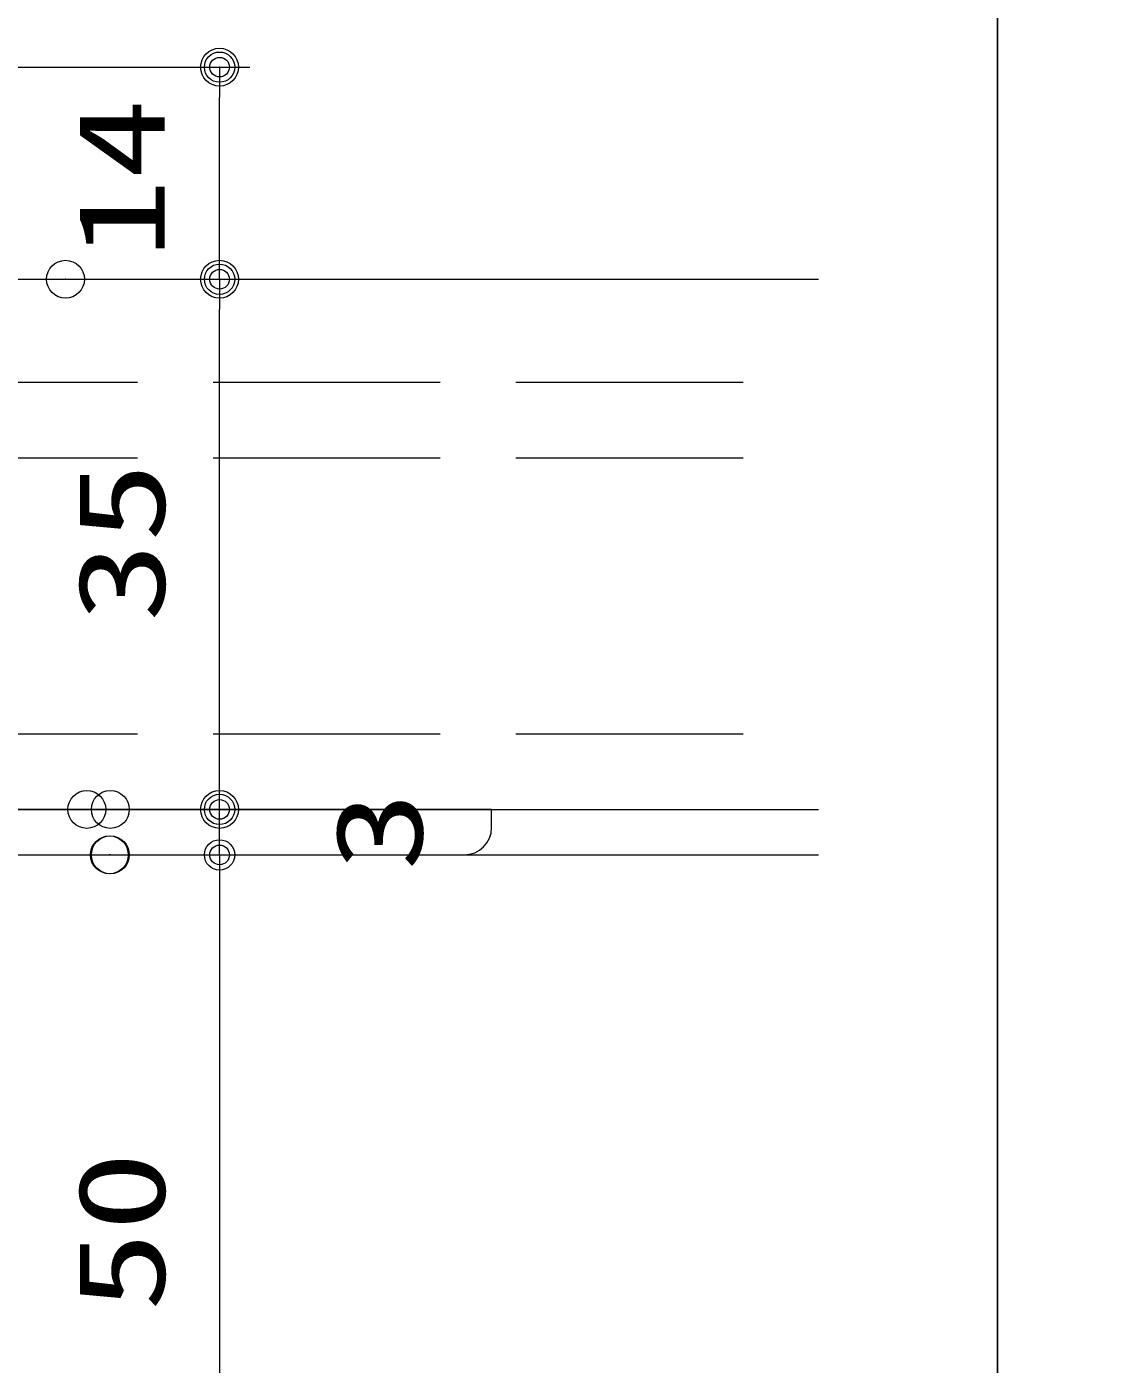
# Model space of a CAD drawing. Units: millimetres, scale not verified. Extents: x -585 to 584, y -818 to 818.
# Drawn here: x -41.6 to 30.3, y -418.1 to -329.8 of the extents above; entities that cross this region are included whole.
import ezdxf
from ezdxf.enums import TextEntityAlignment as Align

# ---------------------------------------------------------------- set-up
doc = ezdxf.new("R2010")
doc.units = ezdxf.units.MM
doc.header["$LTSCALE"] = 5
doc.header["$PDMODE"] = 32
doc.header["$PDSIZE"] = 2.5
doc.linetypes.add('DASHED3', pattern=[4, 3, -1])
for name, color, linetype, lineweight in [('0-0_Defpoints', 7, 'Continuous', 9), ('0-1_USERZ', 3, 'Continuous', 9), ('0-2_0', 4, 'Continuous', 9), ('0-F_X', 2, 'Continuous', 9)]:
    doc.layers.add(name, color=color, linetype=linetype, lineweight=lineweight)
doc.styles.add('ＭＳ ゴシック', font='')
doc.styles.get('ＭＳ ゴシック').set_extended_font_data('MS Gothic')

# ---------------------------------------------------------------- blocks, each defined once
blk = doc.blocks.new('DOT1')
at = {"layer": '0-2_0', "color": 7}
blk.add_line((0, 0), (-5, 0), dxfattribs=at)
for radius in [2.5, 1.62]:
    blk.add_circle((0, 0), radius, dxfattribs=at)

msp = doc.modelspace()

# ---------------------------------------------------------------- linework, layer by layer
at = {"layer": '0-0_Defpoints'}
for p in [(-28.899, -332.49), (-39.07, -346.49), (-28.899, -346.49), (-37.662, -381.49), (-36.112, -381.49), (-28.899, -381.49), (-36.173, -384.49), (-36.112, -384.49)]:
    msp.add_point(p, dxfattribs=at)
at = {"layer": '0-1_USERZ'}
for p, q in [((-108.127, -332.49), (-26.899, -332.49)), ((-28.899, -344.49), (-28.899, -334.49)), ((-37.07, -346.49), (-26.899, -346.49)), ((-37.07, -346.49), (-26.899, -346.49)), ((-28.899, -379.49), (-28.899, -348.49)), ((-28.899, -379.49), (-28.899, -377.49)), ((-35.662, -381.49), (-26.899, -381.49)), ((-34.112, -381.49), (-26.899, -381.49)), ((-28.899, -384.49), (-28.899, -381.49)), ((-52.427, -384.49), (8.243, -384.49)), ((-35.077, -384.49), (10.65, -384.49)), ((-34.173, -384.49), (-26.899, -384.49)), ((-34.112, -384.49), (-26.899, -384.49)), ((-28.899, -386.49), (-28.899, -432.49)), ((-28.899, -386.49), (-28.899, -388.49))]:
    msp.add_line(p, q, dxfattribs=at)
at = {"layer": '0-1_USERZ', "color": 4}
for p, q in [((-89.327, -346.49), (10.65, -346.49)), ((-89.327, -381.49), (10.65, -381.49))]:
    msp.add_line(p, q, dxfattribs=at)
at = {"layer": '0-1_USERZ', "color": 2, "linetype": 'DASHED3'}
for p, q in [((-89.327, -353.29), (10.65, -353.29)), ((-89.327, -358.29), (10.65, -358.29)), ((-89.327, -376.49), (10.65, -376.49))]:
    msp.add_line(p, q, dxfattribs=at)
at = {"layer": '0-1_USERZ', "color": 7}
for points in [[(-528.293, -802.315), (22.467, -802.315), (22.467, -27.527), (-528.293, -27.527)], [(22.467, -802.315), (573.227, -802.315), (573.227, -27.527), (22.467, -27.527)]]:
    msp.add_lwpolyline(points, close=True, dxfattribs=at)
at = {"layer": '0-F_X'}
for p, q in [((-10.934, -381.49), (-57.134, -381.49)), ((-10.934, -382.69), (-10.934, -381.49))]:
    msp.add_line(p, q, dxfattribs=at)
msp.add_lwpolyline([(-58.934, -383.29), (-58.934, -384.49), (-12.734, -384.49)], dxfattribs=at)
msp.add_arc((-12.734, -382.69), 1.8, 270, 0, dxfattribs=at)

# ---------------------------------------------------------------- block references
at = {"layer": '0-1_USERZ', "xscale": 0.4, "yscale": 0.4}
for p, rotation in [((-28.899, -332.49), 90), ((-28.899, -346.49), 270), ((-28.899, -346.49), 90), ((-28.899, -381.49), 270), ((-28.899, -381.49), 270), ((-28.899, -384.49), 90), ((-28.899, -384.49), 90)]:
    msp.add_blockref('DOT1', p, dxfattribs=dict(at, rotation=rotation))

# ---------------------------------------------------------------- texts
at = {"layer": '0-1_USERZ', "style": 'ＭＳ ゴシック', "width": 1.35}
for s, p in [('14', (-30.788, -345.147)), ('35', (-30.788, -369.133)), ('3', (-13.773, -385.562)), ('50', (-30.788, -414.633))]:
    msp.add_text(s, height=5.755, rotation=90, dxfattribs=at).set_placement(p, align=Align.BOTTOM_LEFT)

doc.saveas('drawing.dxf')
